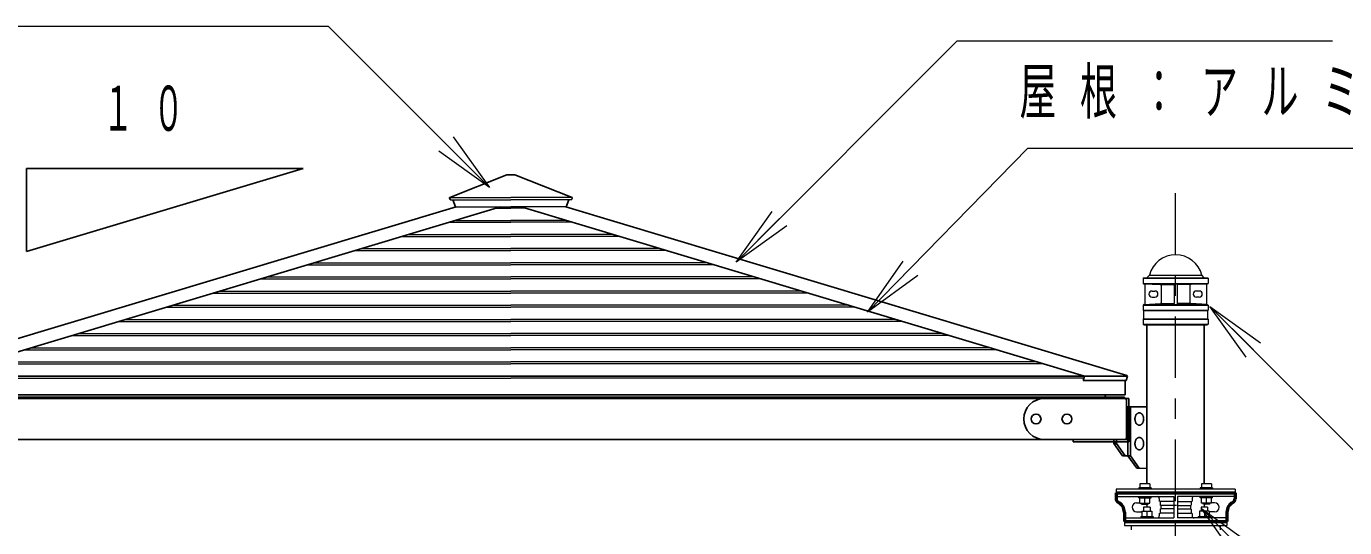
# Model space of a CAD drawing. Units: millimetres on the paper, scale 1:50. Extents: x -365 to 10, y -38 to 257.
# Drawn here: x -250.9 to -186.7, y 114.1 to 138.5 of the extents above; entities that cross this region are included whole.
import ezdxf

# ---------------------------------------------------------------- set-up
doc = ezdxf.new("R2010")
doc.units = ezdxf.units.MM
doc.linetypes.add('USER2', pattern=[6, 3, -1, 1, -1])
doc.layers.add('LY_1', color=7, linetype='Continuous', lineweight=25)
doc.styles.add('ＭＳ ゴシック', font='')
doc.styles.get('ＭＳ ゴシック').set_extended_font_data('MS Gothic')

msp = doc.modelspace()

# ---------------------------------------------------------------- linework, layer by layer
at = {"layer": 'LY_1', "lineweight": 13}
for p, q in [((-230.099, 133.164), (-228.331, 130.689)), ((-228.331, 130.689), (-230.806, 132.457)), ((-228.331, 130.689), (-230.452, 132.811)), ((-216.317, 127.059), (-214.549, 129.533)), ((-216.317, 127.059), (-214.196, 129.18)), ((-213.842, 128.826), (-216.317, 127.059)), ((-209.904, 124.62), (-208.164, 127.115)), ((-209.904, 124.62), (-207.806, 126.765)), ((-207.449, 126.415), (-209.904, 124.62)), ((-196.471, 126.282), (-196.451, 126.302)), ((-196.471, 126.282), (-196.471, 126.022)), ((-196.471, 126.282), (-193.311, 126.282)), ((-196.471, 126.022), (-193.311, 126.022)), ((-196.471, 126.022), (-196.451, 126.002)), ((-196.451, 126.302), (-193.331, 126.302)), ((-196.451, 126.002), (-195.629, 125.966)), ((-196.451, 126.002), (-193.331, 126.002)), ((-196.391, 125.997), (-196.391, 125.006)), ((-196.289, 126.302), (-196.171, 126.42)), ((-196.171, 126.42), (-193.611, 126.42)), ((-195.591, 125.964), (-194.961, 125.964)), ((-194.961, 125.962), (-194.961, 125.042)), ((-194.191, 125.964), (-194.821, 125.964)), ((-194.821, 125.962), (-194.821, 125.042)), ((-193.331, 126.002), (-194.153, 125.966)), ((-193.493, 126.302), (-193.611, 126.42)), ((-193.391, 125.997), (-193.391, 125.006)), ((-193.331, 126.302), (-193.311, 126.282)), ((-193.331, 126.002), (-193.311, 126.022)), ((-193.311, 126.282), (-193.311, 126.022)), ((-196.041, 125.652), (-195.901, 125.652)), ((-196.041, 125.352), (-195.901, 125.352)), ((-195.591, 125.926), (-195.591, 125.077)), ((-194.191, 125.926), (-194.191, 125.077)), ((-193.741, 125.652), (-193.881, 125.652)), ((-193.741, 125.352), (-193.881, 125.352)), ((-196.431, 125.002), (-196.471, 124.962)), ((-196.471, 124.962), (-193.311, 124.962)), ((-196.471, 124.962), (-196.471, 124.722)), ((-196.471, 124.722), (-193.311, 124.722)), ((-196.471, 124.722), (-196.451, 124.702)), ((-196.451, 124.702), (-193.331, 124.702)), ((-196.451, 124.702), (-196.451, 124.302)), ((-196.431, 125.002), (-195.629, 125.037)), ((-196.431, 125.002), (-193.351, 125.002)), ((-195.591, 125.038), (-194.961, 125.038)), ((-194.191, 125.038), (-194.821, 125.038)), ((-193.351, 125.002), (-194.153, 125.037)), ((-193.351, 125.002), (-193.311, 124.962)), ((-193.311, 124.722), (-193.331, 124.702)), ((-193.331, 124.702), (-193.331, 124.302)), ((-193.311, 124.962), (-193.311, 124.722)), ((-191.455, 122.427), (-193.222, 124.902)), ((-193.222, 124.902), (-190.747, 123.134)), ((-193.222, 124.902), (-191.101, 122.781)), ((-196.451, 124.302), (-196.471, 124.282)), ((-196.471, 124.282), (-193.311, 124.282)), ((-196.471, 124.282), (-196.471, 124.042)), ((-196.471, 124.042), (-193.311, 124.042)), ((-196.471, 124.042), (-196.431, 124.002)), ((-196.451, 124.302), (-193.331, 124.302)), ((-193.311, 124.042), (-193.351, 124.002)), ((-193.331, 124.302), (-193.311, 124.282)), ((-193.311, 124.282), (-193.311, 124.042)), ((-196.431, 124.002), (-193.351, 124.002)), ((-196.788, 117.02), (-196.289, 117.02)), ((-197.791, 116), (-197.791, 115.82)), ((-191.991, 116), (-197.791, 116)), ((-196.091, 116.064), (-196.691, 116.064)), ((-196.691, 116.064), (-196.691, 116)), ((-196.631, 116.264), (-196.631, 116.064)), ((-196.151, 116.264), (-196.631, 116.264)), ((-196.151, 116.264), (-196.151, 116.064)), ((-196.091, 116.064), (-196.091, 116)), ((-193.091, 116.064), (-193.691, 116.064)), ((-193.691, 116.064), (-193.691, 116)), ((-193.151, 116.264), (-193.631, 116.264)), ((-193.631, 116.264), (-193.631, 116.064)), ((-193.151, 116.264), (-193.151, 116.064)), ((-193.091, 116.064), (-193.091, 116)), ((-191.991, 116), (-191.991, 115.82)), ((-197.791, 115.64), (-194.981, 115.64)), ((-196.791, 115.34), (-196.631, 115.34)), ((-196.691, 115.576), (-196.691, 115.64)), ((-196.691, 115.576), (-196.091, 115.576)), ((-196.631, 115.316), (-196.631, 115.576)), ((-196.631, 115.316), (-196.151, 115.316)), ((-196.551, 115.264), (-196.551, 115.316)), ((-196.551, 115.264), (-196.231, 115.264)), ((-196.131, 115.12), (-196.451, 115.12)), ((-196.451, 115.12), (-196.451, 114.924)), ((-196.391, 115.316), (-196.391, 115.576)), ((-196.231, 115.264), (-196.231, 115.316)), ((-196.151, 115.316), (-196.151, 115.576)), ((-196.131, 115.12), (-196.131, 114.924)), ((-196.091, 115.576), (-196.091, 115.64)), ((-195.691, 115.54), (-195.691, 115.42)), ((-195.651, 115.4), (-195.691, 115.42)), ((-194.981, 115.4), (-195.651, 115.4)), ((-195.651, 115.4), (-195.651, 115.22)), ((-195.611, 115.2), (-195.651, 115.22)), ((-195.651, 115.02), (-195.611, 115.04)), ((-195.651, 115.02), (-195.651, 114.84)), ((-194.981, 115.2), (-195.611, 115.2)), ((-195.611, 115.2), (-195.611, 115.04)), ((-194.981, 115.04), (-195.611, 115.04)), ((-194.981, 115.64), (-194.981, 114.6)), ((-194.841, 115.2), (-194.941, 115.2)), ((-194.801, 115.64), (-194.801, 114.6)), ((-191.991, 115.64), (-194.801, 115.64)), ((-194.801, 115.4), (-194.131, 115.4)), ((-194.801, 115.2), (-194.171, 115.2)), ((-194.801, 115.04), (-194.171, 115.04)), ((-194.171, 115.2), (-194.131, 115.22)), ((-194.171, 115.2), (-194.171, 115.04)), ((-194.131, 115.02), (-194.171, 115.04)), ((-194.131, 115.4), (-194.091, 115.42)), ((-194.131, 115.4), (-194.131, 115.22)), ((-194.131, 115.02), (-194.131, 114.84)), ((-194.091, 115.54), (-194.091, 115.42)), ((-193.691, 115.576), (-193.691, 115.64)), ((-193.091, 115.576), (-193.691, 115.576)), ((-193.651, 115.12), (-193.651, 114.924)), ((-193.331, 115.12), (-193.651, 115.12)), ((-193.631, 115.316), (-193.631, 115.576)), ((-193.151, 115.316), (-193.631, 115.316)), ((-191.88, 112.572), (-193.627, 115.061)), ((-193.627, 115.061), (-191.167, 113.273)), ((-193.627, 115.061), (-191.523, 112.922)), ((-193.551, 115.264), (-193.551, 115.316)), ((-193.231, 115.264), (-193.551, 115.264)), ((-193.391, 115.316), (-193.391, 115.576)), ((-193.331, 115.12), (-193.331, 114.924)), ((-193.231, 115.264), (-193.231, 115.316)), ((-193.151, 115.316), (-193.151, 115.576)), ((-192.991, 115.34), (-193.151, 115.34)), ((-193.091, 115.576), (-193.091, 115.64)), ((-197.391, 114.6), (-194.981, 114.6)), ((-197.391, 114.42), (-197.391, 114.24)), ((-197.391, 114.42), (-192.391, 114.42)), ((-196.791, 114.9), (-196.531, 114.9)), ((-196.591, 114.664), (-195.991, 114.664)), ((-196.591, 114.664), (-196.591, 114.6)), ((-196.531, 114.924), (-196.051, 114.924)), ((-196.531, 114.924), (-196.531, 114.664)), ((-196.291, 114.924), (-196.291, 114.664)), ((-196.051, 114.924), (-196.051, 114.664)), ((-195.991, 114.664), (-195.991, 114.6)), ((-195.691, 114.82), (-195.651, 114.84)), ((-195.691, 114.82), (-195.691, 114.7)), ((-194.981, 114.84), (-195.651, 114.84)), ((-194.801, 114.84), (-194.131, 114.84)), ((-192.391, 114.6), (-194.801, 114.6)), ((-194.091, 114.82), (-194.131, 114.84)), ((-194.091, 114.82), (-194.091, 114.7)), ((-193.791, 114.664), (-193.791, 114.6)), ((-193.791, 114.664), (-193.191, 114.664)), ((-193.251, 114.924), (-193.731, 114.924)), ((-193.731, 114.924), (-193.731, 114.664)), ((-193.491, 114.924), (-193.491, 114.664)), ((-193.251, 114.924), (-193.251, 114.664)), ((-192.991, 114.9), (-193.251, 114.9)), ((-193.191, 114.664), (-193.191, 114.6)), ((-192.391, 114.42), (-192.391, 114.24)), ((-197.391, 114.24), (-192.391, 114.24)), ((-197.054, 114.24), (-197.054, 114.019)), ((-192.728, 114.24), (-192.728, 114.019))]:
    msp.add_line(p, q, dxfattribs=at)
at = {"layer": 'LY_1'}
for p, q in [((-250.898, 131.618), (-250.898, 127.574)), ((-250.898, 131.618), (-237.418, 131.618)), ((-250.898, 127.573), (-237.418, 131.617)), ((-196.289, 124.002), (-196.289, 116.264)), ((-193.493, 116.264), (-193.493, 124.002)), ((-197.351, 120.589), (-197.351, 121.301)), ((-227.291, 120.589), (-257.231, 120.589)), ((-227.291, 120.589), (-197.351, 120.589)), ((-197.213, 117.62), (-197.213, 120.02)), ((-197.086, 117.62), (-197.086, 120.02)), ((-197.906, 118.22), (-197.906, 118.42)), ((-197.779, 118.22), (-197.779, 118.42)), ((-197.906, 118.22), (-197.779, 118.22)), ((-197.481, 117.62), (-197.906, 118.22)), ((-197.354, 117.62), (-197.779, 118.22)), ((-197.481, 117.62), (-197.086, 117.62)), ((-196.788, 117.02), (-197.213, 117.62)), ((-196.661, 117.02), (-197.086, 117.62))]:
    msp.add_line(p, q, dxfattribs=at)
at = {"layer": 'LY_1', "color": 2}
for p, q in [((-230.272, 130.212), (-227.489, 131.319)), ((-227.489, 131.319), (-227.291, 131.319)), ((-227.092, 131.319), (-227.291, 131.319)), ((-224.309, 130.212), (-227.092, 131.319)), ((-230.283, 130.186), (-230.254, 130.112)), ((-230.12, 130.099), (-229.984, 129.759)), ((-224.462, 130.099), (-224.597, 129.759)), ((-224.298, 130.186), (-224.328, 130.112)), ((-197.291, 120.02), (-196.289, 120.02))]:
    msp.add_line(p, q, dxfattribs=at)
at = {"layer": 'LY_1', "linetype": 'USER2', "lineweight": 13}
msp.add_line((-194.891, 67.42), (-194.891, 130.644), dxfattribs=at)
at = {"layer": 'LY_1', "color": 2, "lineweight": 13}
for p, q in [((-230.281, 130.205), (-227.291, 130.205)), ((-230.235, 130.099), (-227.291, 130.099)), ((-224.3, 130.205), (-227.291, 130.205)), ((-224.346, 130.099), (-227.291, 130.099)), ((-229.966, 129.746), (-227.291, 129.746)), ((-224.616, 129.746), (-227.291, 129.746))]:
    msp.add_line(p, q, dxfattribs=at)
at = {"layer": 'LY_1', "color": 131}
for p, q in [((-229.962, 129.746), (-257.315, 121.54)), ((-227.796, 129.746), (-255.252, 121.509)), ((-226.785, 129.746), (-199.33, 121.509)), ((-224.62, 129.746), (-197.267, 121.54)), ((-199.392, 121.301), (-199.33, 121.509)), ((-197.305, 121.301), (-197.245, 121.5)), ((-197.305, 121.301), (-199.392, 121.301)), ((-257.211, 120.42), (-227.291, 120.42)), ((-227.291, 120.484), (-257.191, 120.484)), ((-227.291, 120.484), (-197.391, 120.484)), ((-197.371, 120.42), (-227.291, 120.42)), ((-198.327, 120.589), (-198.327, 120.54)), ((-197.471, 120.42), (-198.311, 120.42)), ((-198.271, 120.42), (-197.391, 120.42)), ((-197.391, 120.42), (-197.391, 120.484)), ((-197.291, 118.5), (-197.291, 120.34)), ((-197.291, 118.42), (-197.291, 120.02)), ((-257.211, 118.42), (-227.291, 118.42)), ((-197.371, 118.42), (-227.291, 118.42)), ((-197.906, 118.42), (-197.291, 118.42))]:
    msp.add_line(p, q, dxfattribs=at)
at = {"layer": 'LY_1', "color": 12, "lineweight": 13}
for p, q in [((-227.981, 129.691), (-227.291, 129.691)), ((-226.601, 129.691), (-227.291, 129.691)), ((-230.279, 129.001), (-227.291, 129.001)), ((-229.965, 129.095), (-227.291, 129.095)), ((-224.617, 129.095), (-227.291, 129.095)), ((-224.302, 129.001), (-227.291, 129.001)), ((-232.578, 128.311), (-227.291, 128.311)), ((-232.264, 128.406), (-227.291, 128.406)), ((-222.318, 128.406), (-227.291, 128.406)), ((-222.003, 128.311), (-227.291, 128.311)), ((-234.877, 127.622), (-227.291, 127.622)), ((-234.563, 127.716), (-227.291, 127.716)), ((-220.019, 127.716), (-227.291, 127.716)), ((-219.705, 127.622), (-227.291, 127.622)), ((-237.176, 126.932), (-227.291, 126.932)), ((-236.861, 127.026), (-227.291, 127.026)), ((-217.72, 127.026), (-227.291, 127.026)), ((-217.406, 126.932), (-227.291, 126.932)), ((-239.475, 126.243), (-227.291, 126.243)), ((-239.16, 126.337), (-227.291, 126.337)), ((-215.421, 126.337), (-227.291, 126.337)), ((-215.107, 126.243), (-227.291, 126.243)), ((-241.773, 125.553), (-227.291, 125.553)), ((-241.459, 125.647), (-227.291, 125.647)), ((-213.123, 125.647), (-227.291, 125.647)), ((-212.808, 125.553), (-227.291, 125.553)), ((-244.072, 124.863), (-227.291, 124.863)), ((-243.758, 124.958), (-227.291, 124.958)), ((-210.824, 124.958), (-227.291, 124.958)), ((-210.509, 124.863), (-227.291, 124.863)), ((-246.371, 124.174), (-227.291, 124.174)), ((-246.057, 124.268), (-227.291, 124.268)), ((-208.525, 124.268), (-227.291, 124.268)), ((-208.211, 124.174), (-227.291, 124.174)), ((-248.67, 123.484), (-227.291, 123.484)), ((-248.355, 123.578), (-227.291, 123.578)), ((-206.226, 123.578), (-227.291, 123.578)), ((-205.912, 123.484), (-227.291, 123.484)), ((-250.968, 122.794), (-227.291, 122.794)), ((-250.654, 122.889), (-227.291, 122.889)), ((-203.927, 122.889), (-227.291, 122.889)), ((-203.613, 122.794), (-227.291, 122.794)), ((-253.267, 122.105), (-227.291, 122.105)), ((-252.953, 122.199), (-227.291, 122.199)), ((-201.629, 122.199), (-227.291, 122.199)), ((-201.314, 122.105), (-227.291, 122.105))]:
    msp.add_line(p, q, dxfattribs=at)
at = {"layer": 'LY_1', "color": 4}
for q in [(-257.291, 121.509), (-197.291, 121.509)]:
    msp.add_line((-227.291, 121.509), q, dxfattribs=at)
at = {"layer": 'LY_1', "color": 4, "lineweight": 13}
for p in [(-255.223, 121.415), (-199.358, 121.415)]:
    msp.add_line(p, (-227.291, 121.415), dxfattribs=at)
at = {"layer": 'LY_1', "color": 40}
for p, q in [((-201.291, 120.42), (-197.171, 120.42)), ((-197.171, 118.3), (-197.171, 120.42)), ((-201.291, 118.42), (-197.171, 118.42)), ((-199.891, 118.3), (-199.891, 118.42)), ((-197.171, 118.3), (-199.891, 118.3))]:
    msp.add_line(p, q, dxfattribs=at)
at = {"layer": 'LY_1', "color": 140, "lineweight": 50}
for p, q in [((-197.791, 115.82), (-197.791, 115.536)), ((-197.791, 115.82), (-191.991, 115.82)), ((-191.991, 115.82), (-191.991, 115.536)), ((-197.391, 114.88), (-197.391, 114.42)), ((-197.391, 114.42), (-192.391, 114.42)), ((-192.391, 114.88), (-192.391, 114.42))]:
    msp.add_line(p, q, dxfattribs=at)
at = {"layer": 'LY_1', "lineweight": 13}
for points in [[(-228.331, 130.689), (-236.183, 138.542), (-260.762, 138.542)], [(-216.317, 127.059), (-205.537, 137.839), (-187.252, 137.839)], [(-209.904, 124.62), (-202.088, 132.612), (-175.088, 132.612)], [(-193.222, 124.902), (-185.452, 117.132), (-158.452, 117.132)], [(-193.627, 115.061), (-185.412, 106.708), (-158.412, 106.708)]]:
    msp.add_lwpolyline(points, dxfattribs=at)
at = {"layer": 'LY_1'}
for points in [[(-196.661, 119.72), (-196.68, 119.718), (-196.698, 119.715), (-196.716, 119.709), (-196.734, 119.701), (-196.751, 119.691), (-196.767, 119.679), (-196.783, 119.665), (-196.798, 119.649), (-196.811, 119.632), (-196.824, 119.612), (-196.835, 119.592), (-196.845, 119.57), (-196.854, 119.546), (-196.861, 119.522), (-196.866, 119.497), (-196.87, 119.472), (-196.873, 119.446), (-196.873, 119.42), (-196.873, 119.393), (-196.87, 119.367), (-196.866, 119.342), (-196.861, 119.317), (-196.854, 119.293), (-196.845, 119.27), (-196.835, 119.247), (-196.824, 119.227), (-196.811, 119.207), (-196.798, 119.19), (-196.783, 119.174), (-196.767, 119.16), (-196.751, 119.148), (-196.734, 119.138), (-196.716, 119.13), (-196.698, 119.124), (-196.68, 119.121), (-196.661, 119.12), (-196.643, 119.121), (-196.624, 119.124), (-196.606, 119.13), (-196.589, 119.138), (-196.572, 119.148), (-196.555, 119.16), (-196.54, 119.174), (-196.525, 119.19), (-196.511, 119.207), (-196.499, 119.227), (-196.488, 119.247), (-196.478, 119.27), (-196.469, 119.293), (-196.462, 119.317), (-196.456, 119.342), (-196.452, 119.367), (-196.45, 119.393), (-196.449, 119.42), (-196.45, 119.446), (-196.452, 119.472), (-196.456, 119.497), (-196.462, 119.522), (-196.469, 119.546), (-196.478, 119.57), (-196.488, 119.592), (-196.499, 119.612), (-196.511, 119.632), (-196.525, 119.649), (-196.54, 119.665), (-196.555, 119.679), (-196.572, 119.691), (-196.589, 119.701), (-196.606, 119.709), (-196.624, 119.715), (-196.643, 119.718)], [(-196.661, 118.52), (-196.68, 118.518), (-196.698, 118.515), (-196.716, 118.509), (-196.734, 118.501), (-196.751, 118.491), (-196.767, 118.479), (-196.783, 118.465), (-196.798, 118.449), (-196.811, 118.432), (-196.824, 118.412), (-196.835, 118.392), (-196.845, 118.37), (-196.854, 118.346), (-196.861, 118.322), (-196.866, 118.297), (-196.87, 118.272), (-196.873, 118.246), (-196.873, 118.22), (-196.873, 118.193), (-196.87, 118.167), (-196.866, 118.142), (-196.861, 118.117), (-196.854, 118.093), (-196.845, 118.07), (-196.835, 118.047), (-196.824, 118.027), (-196.811, 118.007), (-196.798, 117.99), (-196.783, 117.974), (-196.767, 117.96), (-196.751, 117.948), (-196.734, 117.938), (-196.716, 117.93), (-196.698, 117.924), (-196.68, 117.921), (-196.661, 117.92), (-196.643, 117.921), (-196.624, 117.924), (-196.606, 117.93), (-196.589, 117.938), (-196.572, 117.948), (-196.555, 117.96), (-196.54, 117.974), (-196.525, 117.99), (-196.511, 118.007), (-196.499, 118.027), (-196.488, 118.047), (-196.478, 118.07), (-196.469, 118.093), (-196.462, 118.117), (-196.456, 118.142), (-196.452, 118.167), (-196.45, 118.193), (-196.449, 118.22), (-196.45, 118.246), (-196.452, 118.272), (-196.456, 118.297), (-196.462, 118.322), (-196.469, 118.346), (-196.478, 118.37), (-196.488, 118.392), (-196.499, 118.412), (-196.511, 118.432), (-196.525, 118.449), (-196.54, 118.465), (-196.555, 118.479), (-196.572, 118.491), (-196.589, 118.501), (-196.606, 118.509), (-196.624, 118.515), (-196.643, 118.518)]]:
    msp.add_lwpolyline(points, close=True, dxfattribs=at)
at = {"layer": 'LY_1', "color": 40}
for centre in [(-201.691, 119.42), (-200.191, 119.42)]:
    msp.add_circle(centre, 0.24, dxfattribs=at)
at = {"layer": 'LY_1', "color": 2}
for centre, start, end in [((-230.265, 130.193), 111.7, 201.7), ((-230.235, 130.119), 201.7, 270), ((-224.346, 130.119), 270, 338.3), ((-224.317, 130.193), 338.3, 68.3), ((-229.966, 129.766), 196.7, 270), ((-224.616, 129.766), 270, 343.3)]:
    msp.add_arc(centre, 0.02, start, end, dxfattribs=at)
at = {"layer": 'LY_1', "lineweight": 13}
for centre, radius, start, end in [((-194.891, 126.1), 1.319, 14.00253, 165.99746), ((-195.631, 125.926), 0.04, 0, 87.5), ((-195.001, 125.962), 0.04, 0, 90), ((-194.781, 125.962), 0.04, 90, 180), ((-194.151, 125.926), 0.04, 92.5, 180), ((-196.041, 125.502), 0.15, 90, 270), ((-195.901, 125.502), 0.15, 270, 90), ((-193.881, 125.502), 0.15, 90, 270), ((-193.741, 125.502), 0.15, 270, 90), ((-195.631, 125.077), 0.04, 272.5, 0), ((-195.001, 125.042), 0.04, 270, 0), ((-194.781, 125.042), 0.04, 180, 270), ((-194.151, 125.077), 0.04, 180, 267.5), ((-196.791, 115.12), 0.22, 90.00001, 267.3386), ((-196.491, 115.12), 0.22, 0.00016, 40.88696), ((-195.791, 115.54), 0.1, 0, 90), ((-193.991, 115.54), 0.1, 89.99999, 180), ((-193.291, 115.12), 0.22, 139.11303, 179.99984), ((-192.991, 115.12), 0.22, 270, 90), ((-195.791, 114.7), 0.1, 270, 0), ((-193.991, 114.7), 0.1, 179.99999, 270)]:
    msp.add_arc(centre, radius, start, end, dxfattribs=at)
at = {"layer": 'LY_1', "color": 131}
for centre, radius, start, end in [((-197.276, 121.509), 0.032, 343.30076, 73.30076), ((-198.271, 120.54), 0.056, 180, 270), ((-197.371, 120.34), 0.08, 0, 90), ((-197.371, 118.5), 0.08, 270, 0)]:
    msp.add_arc(centre, radius, start, end, dxfattribs=at)
at = {"layer": 'LY_1', "color": 40}
msp.add_arc((-201.291, 119.42), 1, 90, 270, dxfattribs=at)
at = {"layer": 'LY_1', "color": 140, "lineweight": 50}
for centre, radius, start, end in [((-197.591, 115.536), 0.2, 180, 242.74229), ((-197.929, 114.88), 0.538, 0, 62.74229), ((-191.853, 114.88), 0.538, 117.25771, 179.99999), ((-192.191, 115.536), 0.2, 297.25771, 0)]:
    msp.add_arc(centre, radius, start, end, dxfattribs=at)

# ---------------------------------------------------------------- texts
at = {"layer": 'LY_1', "char_height": 2.199, "style": 'ＭＳ ゴシック'}
for s, insert, attachment_point in [('\\T1.64;\\W0.6;屋根：アルミ押出材', (-202.505, 135.262), 4), ('\\T1.64;\\W0.5;１０', (-244.73, 134.537), 5)]:
    msp.add_mtext(s, dxfattribs=dict(at, insert=insert, attachment_point=attachment_point))

doc.saveas('drawing.dxf')
